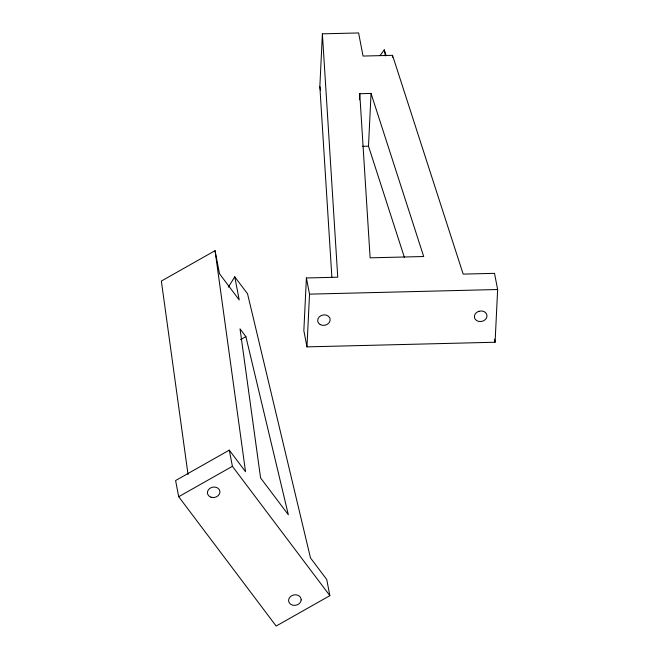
<?xml version="1.0" encoding="UTF-8"?>
<svg xmlns="http://www.w3.org/2000/svg" width="659" height="659" viewBox="0 0 659 659"><rect width="100%" height="100%" fill="white"/><g stroke="black" fill="none" stroke-linecap="round" stroke-linejoin="round"><path stroke-width="0.99" d="M322.391 33.84L337.754 277.2L306.402 277.974L303.848 330.694L306.97 346.873L495.09 342.243L497.636 289.515L494.522 273.345L463.17 274.111L392.533 55.331L363.051 56.056L358.595 32.95L322.391 33.84L319.846 86.568L331.897 277.554M306.97 346.873L309.516 294.145L306.402 277.974M359.46 99.806L359.756 93.718L371.05 93.438L423.696 256.516L370.119 257.834L359.756 93.718M404.437 257.488L368.496 146.166L371.05 93.438M392.443 57.275L392.533 55.331M228.327 287.209L234.752 276.813L247.545 293.79L310.496 557.934L326.74 579.492L329.854 595.662L276.154 626.05L178.704 496.705L175.591 480.535L229.291 450.146L245.535 471.704L215.056 250.675L161.364 281.063L188.046 474.587M380.054 55.554L384.255 49.862L386.108 55.62M240.51 339.657L245.881 336.617L240.033 328.857L260.577 477.915L288.337 514.753L245.881 336.617M178.704 496.705L232.405 466.317L229.291 450.146M362.335 146.314L368.496 146.166M309.516 294.145L497.636 289.515M232.405 466.317L329.854 595.662M494.505 339.204L495.09 342.243M384.255 49.862L385.416 55.891M319.846 86.568L320.62 90.58M234.752 276.813L239.201 299.919L219.513 273.773L215.056 250.675M478.945 311.312L477.445 311.946A6.31 5.231 -10.9 0 0 474.933 318.709A6.31 5.231 -10.9 0 0 482.429 321.213L483.928 320.579A6.31 5.231 -10.9 0 0 486.441 313.816A6.31 5.231 -10.9 0 0 478.945 311.312M301.155 599.921L301.006 598.561A6.31 5.231 -10.9 0 0 294.309 594.871A6.31 5.231 -10.9 0 0 288.617 600.242L288.766 601.601A6.31 5.231 -10.9 0 0 295.463 605.283A6.31 5.231 -10.9 0 0 301.155 599.921M320.249 324.607A6.31 5.231 -10.9 0 0 330.159 320.282A6.31 5.231 -10.9 0 0 321.345 315.472A6.31 5.231 -10.9 0 0 320.249 324.607M210.987 497.207A6.31 5.231 -10.9 0 0 219.933 491.499A6.31 5.231 -10.9 0 0 210.114 488.171A6.31 5.231 -10.9 0 0 210.987 497.207"/></g></svg>
